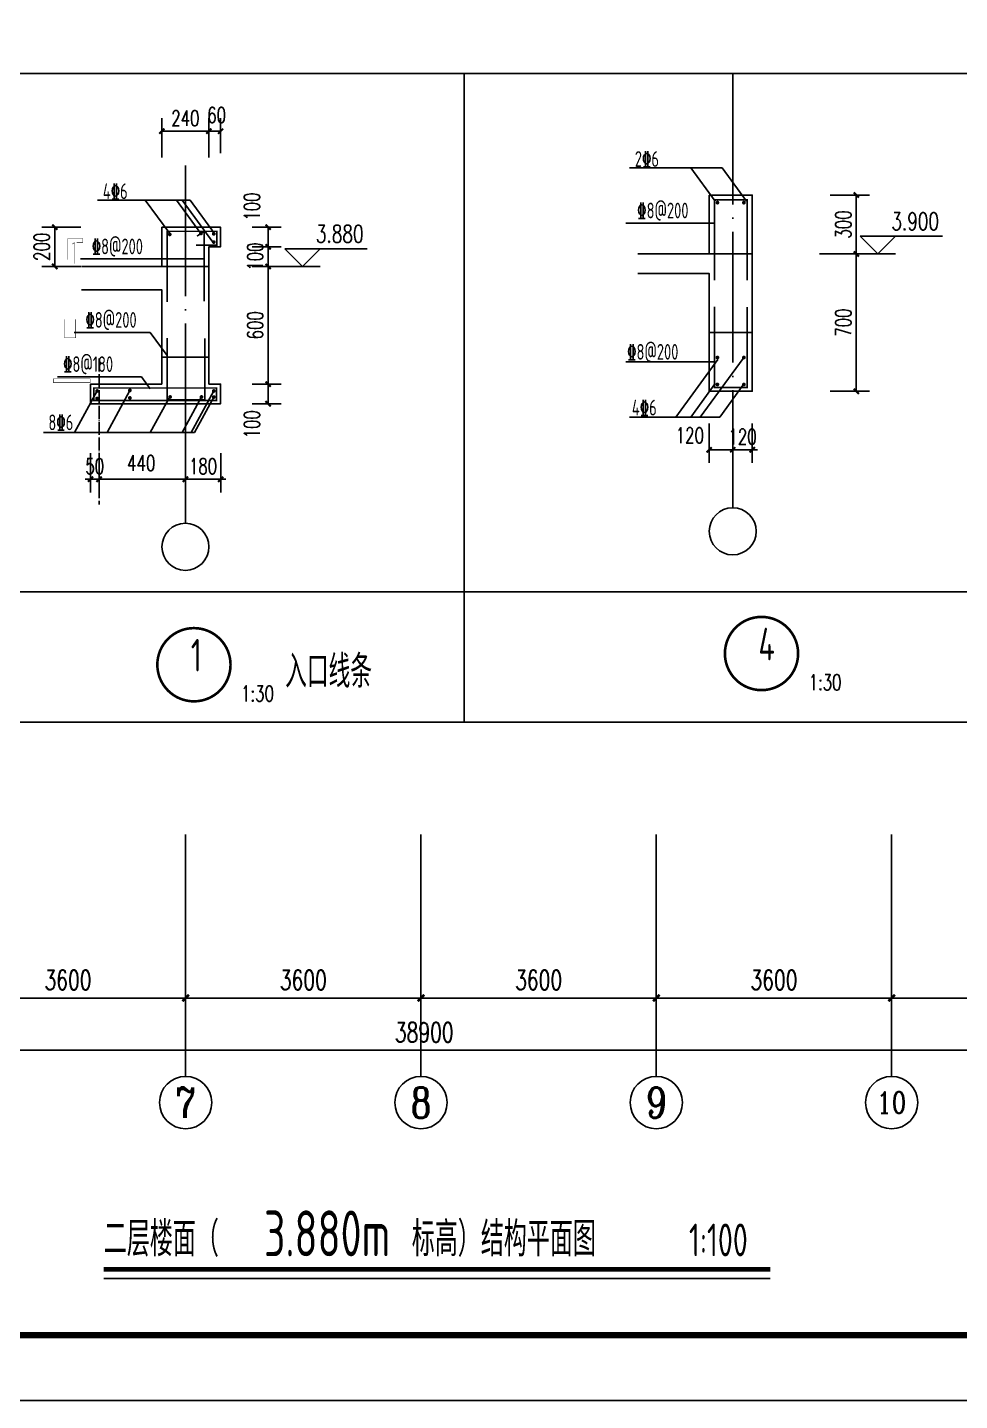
# Model space of a CAD drawing. Extents: x 1051052 to 1482120, y -981644 to -673261.
# Drawn here: x 1117104 to 1131363, y -924648 to -903648 of the extents above; entities that cross this region are included whole.
import ezdxf
from ezdxf.enums import TextEntityAlignment as Align

# ---------------------------------------------------------------- set-up
doc = ezdxf.new("R2010")
doc.units = 0
doc.header["$LTSCALE"] = 1000
doc.header["$MEASUREMENT"] = 0
doc.linetypes.add('DOTE', pattern=[2.42, 2, -0.2, 0.02, -0.2])
for name, color, linetype in [('A-Fixt', 81, 'Continuous'), ('AXIS', 3, 'Continuous'), ('AXIS_TEXT', 7, 'Continuous'), ('DIM_ELEV', 3, 'Continuous'), ('DIM_IDEN', 3, 'Continuous'), ('DIM_LEAD', 3, 'Continuous'), ('DIM_SYMB', 3, 'Continuous'), ('DOTE', 1, 'DOTE'), ('PUB_DIM', 3, 'Continuous'), ('PUB_TEXT', 7, 'Continuous'), ('TK', 142, 'Continuous'), ('剖面钢筋', 1, 'Continuous'), ('填充', 8, 'Continuous')]:
    doc.layers.add(name, color=color, linetype=linetype)
doc.layers.add('TAB', color=7, linetype='Continuous', lineweight=25)
doc.styles.add('_TCH_AXIS', font='COMPLEX', dxfattribs={"bigfont": 'GBCBIG'})
doc.styles.add('_TCH_DIM', font='SIMPLEX', dxfattribs={"bigfont": 'GBCBIG'})
doc.styles.add('_TCH_DIM_T3', font='SIMPLEX', dxfattribs={"width": 0.705882, "bigfont": 'GBCBIG'})
doc.styles.add('COMPLEX', font='COMPLEX')
doc.styles.get("Standard").update_dxf_attribs({"font": 'tssdeng.shx', "width": 0.7, "bigfont": '0hztxt.shx'})
doc.styles.add('TSSD_Norm', font='Tssdeng.shx', dxfattribs={"width": 0.7, "bigfont": 'hztxt.shx'})
doc.dimstyles.new('_TCH_ARCH&&100', dxfattribs={"dimtxt": 297.5, "dimasz": 100, "dimexe": 250, "dimexo": 300, "dimgap": 126.25, "dimtad": 1, "dimdec": 0, "dimzin": 0, "dimdsep": 46, "dimtxsty": '_TCH_DIM_T3', "dimblk": 'ARCHTICK', "dimcen": 0.09, "dimclrt": 7, "dimazin": 2, "dimtfac": 1, "dimtdec": 0, "dimtix": 1, "dimtmove": 2, "dimatfit": 3, "dimfxl": 0, "dimtolj": 1, "dimtzin": 0, "dimarcsym": 0})
doc.dimstyles.new('TCH-30--80', dxfattribs={"dimtxt": 238, "dimasz": 80, "dimexe": 200, "dimexo": 240, "dimgap": 80, "dimtad": 1, "dimdec": 0, "dimlfac": 0.333333, "dimzin": 0, "dimdsep": 46, "dimtxsty": '_TCH_DIM_T3', "dimblk": 'ARCHTICK', "dimcen": 0.09, "dimclrt": 7, "dimazin": 2, "dimtfac": 1, "dimtdec": 0, "dimtix": 1, "dimtmove": 2, "dimatfit": 3, "dimfxl": 0, "dimtolj": 1, "dimtzin": 0, "dimarcsym": 0})

# ---------------------------------------------------------------- blocks, each defined once
blk = doc.blocks.new('_ArchTick')
at = {"color": 0, "linetype": 'ByBlock', "const_width": 0.4}
blk.add_lwpolyline([(-0.5, -0.5), (0.5, 0.5)], dxfattribs=at)
blk = doc.blocks.new('*D396')
at = {"layer": 'AXIS', "color": 0, "lineweight": -2, "transparency": 16777216}
for p, q in [((1115924, -916992), (1115924, -918742)), ((1119524, -916992), (1119524, -918742)), ((1115924, -918492), (1119524, -918492))]:
    blk.add_line(p, q, dxfattribs=at)
at = {"layer": 'Defpoints', "color": 0, "transparency": 16777216}
for p in [(1115924, -915992), (1119524, -915992), (1119524, -918492)]:
    blk.add_point(p, dxfattribs=at)
at = {"layer": 'AXIS', "color": 0, "lineweight": -2, "transparency": 16777216, "xscale": 100, "yscale": 100, "zscale": 100, "rotation": 180}
blk.add_blockref('_ArchTick', (1115924, -918492), dxfattribs=at)
at = {"layer": 'AXIS', "color": 0, "lineweight": -2, "transparency": 16777216, "xscale": 100, "yscale": 100, "zscale": 100}
blk.add_blockref('_ArchTick', (1119524, -918492), dxfattribs=at)
at = {"layer": 'AXIS', "color": 7, "transparency": 16777216, "insert": (1117724, -918217), "char_height": 297.5, "attachment_point": 5, "style": '_TCH_DIM_T3'}
blk.add_mtext('\\A1;3600', dxfattribs=at)
blk = doc.blocks.new('*D397')
at = {"layer": 'AXIS', "color": 0, "lineweight": -2, "transparency": 16777216}
for p, q in [((1119524, -916992), (1119524, -918742)), ((1123124, -916992), (1123124, -918742)), ((1119524, -918492), (1123124, -918492))]:
    blk.add_line(p, q, dxfattribs=at)
at = {"layer": 'Defpoints', "color": 0, "transparency": 16777216}
for p in [(1119524, -915992), (1123124, -915992), (1123124, -918492)]:
    blk.add_point(p, dxfattribs=at)
at = {"layer": 'AXIS', "color": 0, "lineweight": -2, "transparency": 16777216, "xscale": 100, "yscale": 100, "zscale": 100, "rotation": 180}
blk.add_blockref('_ArchTick', (1119524, -918492), dxfattribs=at)
at = {"layer": 'AXIS', "color": 0, "lineweight": -2, "transparency": 16777216, "xscale": 100, "yscale": 100, "zscale": 100}
blk.add_blockref('_ArchTick', (1123124, -918492), dxfattribs=at)
at = {"layer": 'AXIS', "color": 7, "transparency": 16777216, "insert": (1121324, -918217), "char_height": 297.5, "attachment_point": 5, "style": '_TCH_DIM_T3'}
blk.add_mtext('\\A1;3600', dxfattribs=at)
blk = doc.blocks.new('*D398')
at = {"layer": 'AXIS', "color": 0, "lineweight": -2, "transparency": 16777216}
for p, q in [((1123124, -916992), (1123124, -918742)), ((1126724, -916992), (1126724, -918742)), ((1123124, -918492), (1126724, -918492))]:
    blk.add_line(p, q, dxfattribs=at)
at = {"layer": 'Defpoints', "color": 0, "transparency": 16777216}
for p in [(1123124, -915992), (1126724, -915992), (1126724, -918492)]:
    blk.add_point(p, dxfattribs=at)
at = {"layer": 'AXIS', "color": 0, "lineweight": -2, "transparency": 16777216, "xscale": 100, "yscale": 100, "zscale": 100, "rotation": 180}
blk.add_blockref('_ArchTick', (1123124, -918492), dxfattribs=at)
at = {"layer": 'AXIS', "color": 0, "lineweight": -2, "transparency": 16777216, "xscale": 100, "yscale": 100, "zscale": 100}
blk.add_blockref('_ArchTick', (1126724, -918492), dxfattribs=at)
at = {"layer": 'AXIS', "color": 7, "transparency": 16777216, "insert": (1124924, -918217), "char_height": 297.5, "attachment_point": 5, "style": '_TCH_DIM_T3'}
blk.add_mtext('\\A1;3600', dxfattribs=at)
blk = doc.blocks.new('*D399')
at = {"layer": 'AXIS', "color": 0, "lineweight": -2, "transparency": 16777216}
for p, q in [((1126724, -916992), (1126724, -918742)), ((1130324, -916992), (1130324, -918742)), ((1126724, -918492), (1130324, -918492))]:
    blk.add_line(p, q, dxfattribs=at)
at = {"layer": 'Defpoints', "color": 0, "transparency": 16777216}
for p in [(1126724, -915992), (1130324, -915992), (1130324, -918492)]:
    blk.add_point(p, dxfattribs=at)
at = {"layer": 'AXIS', "color": 0, "lineweight": -2, "transparency": 16777216, "xscale": 100, "yscale": 100, "zscale": 100, "rotation": 180}
blk.add_blockref('_ArchTick', (1126724, -918492), dxfattribs=at)
at = {"layer": 'AXIS', "color": 0, "lineweight": -2, "transparency": 16777216, "xscale": 100, "yscale": 100, "zscale": 100}
blk.add_blockref('_ArchTick', (1130324, -918492), dxfattribs=at)
at = {"layer": 'AXIS', "color": 7, "transparency": 16777216, "insert": (1128524, -918217), "char_height": 297.5, "attachment_point": 5, "style": '_TCH_DIM_T3'}
blk.add_mtext('\\A1;3600', dxfattribs=at)
blk = doc.blocks.new('*D400')
at = {"layer": 'AXIS', "color": 0, "lineweight": -2, "transparency": 16777216}
for p, q in [((1130324, -916992), (1130324, -918742)), ((1133924, -916992), (1133924, -918742)), ((1130324, -918492), (1133924, -918492))]:
    blk.add_line(p, q, dxfattribs=at)
at = {"layer": 'Defpoints', "color": 0, "transparency": 16777216}
for p in [(1130324, -915992), (1133924, -915992), (1133924, -918492)]:
    blk.add_point(p, dxfattribs=at)
at = {"layer": 'AXIS', "color": 0, "lineweight": -2, "transparency": 16777216, "xscale": 100, "yscale": 100, "zscale": 100, "rotation": 180}
blk.add_blockref('_ArchTick', (1130324, -918492), dxfattribs=at)
at = {"layer": 'AXIS', "color": 0, "lineweight": -2, "transparency": 16777216, "xscale": 100, "yscale": 100, "zscale": 100}
blk.add_blockref('_ArchTick', (1133924, -918492), dxfattribs=at)
at = {"layer": 'AXIS', "color": 7, "transparency": 16777216, "insert": (1132124, -918217), "char_height": 297.5, "attachment_point": 5, "style": '_TCH_DIM_T3'}
blk.add_mtext('\\A1;3600', dxfattribs=at)
blk = doc.blocks.new('*D402')
at = {"layer": 'AXIS', "color": 0, "lineweight": -2, "transparency": 16777216}
for p, q in [((1103724, -917792), (1103724, -919542)), ((1142624, -917792), (1142624, -919542)), ((1103724, -919292), (1142624, -919292))]:
    blk.add_line(p, q, dxfattribs=at)
at = {"layer": 'Defpoints', "color": 0, "transparency": 16777216}
for p in [(1103724, -915992), (1142624, -915992), (1142624, -919292)]:
    blk.add_point(p, dxfattribs=at)
at = {"layer": 'AXIS', "color": 0, "lineweight": -2, "transparency": 16777216, "xscale": 100, "yscale": 100, "zscale": 100, "rotation": 180}
blk.add_blockref('_ArchTick', (1103724, -919292), dxfattribs=at)
at = {"layer": 'AXIS', "color": 0, "lineweight": -2, "transparency": 16777216, "xscale": 100, "yscale": 100, "zscale": 100}
blk.add_blockref('_ArchTick', (1142624, -919292), dxfattribs=at)
at = {"layer": 'AXIS', "color": 7, "transparency": 16777216, "insert": (1123174, -919017), "char_height": 297.5, "attachment_point": 5, "style": '_TCH_DIM_T3'}
blk.add_mtext('\\A1;38900', dxfattribs=at)
blk = doc.blocks.new('_AXISO')
blk.add_circle((0, 0), 0.5)
at = {"layer": 'AXIS_TEXT', "style": 'COMPLEX', "width": 1.041667}
blk.add_attdef('A', text='', height=0.56, dxfattribs=at).set_placement((-0.25, -0.28), (0.25, -0.28), align=Align.FIT)
blk = doc.blocks.new('*D747')
at = {"layer": 'Defpoints', "color": 0, "transparency": 16777216}
for p in [(1118200, -909493), (1119520, -909493), (1119520, -910558)]:
    blk.add_point(p, dxfattribs=at)
at = {"layer": 'PUB_DIM', "color": 0, "lineweight": -2, "transparency": 16777216}
for p, q in [((1118200, -910158), (1118200, -910758)), ((1119520, -910158), (1119520, -910758)), ((1118200, -910558), (1119520, -910558))]:
    blk.add_line(p, q, dxfattribs=at)
at = {"layer": 'PUB_DIM', "color": 0, "lineweight": -2, "transparency": 16777216, "xscale": 80, "yscale": 80, "zscale": 80, "rotation": 180}
blk.add_blockref('_ArchTick', (1118200, -910558), dxfattribs=at)
at = {"layer": 'PUB_DIM', "color": 0, "lineweight": -2, "transparency": 16777216, "xscale": 80, "yscale": 80, "zscale": 80}
blk.add_blockref('_ArchTick', (1119520, -910558), dxfattribs=at)
at = {"layer": 'PUB_DIM', "color": 7, "transparency": 16777216, "insert": (1118845, -910311), "char_height": 238, "attachment_point": 5, "style": '_TCH_DIM_T3'}
blk.add_mtext('\\A1;440', dxfattribs=at)
blk = doc.blocks.new('*D748')
at = {"layer": 'Defpoints', "color": 0, "transparency": 16777216}
for p in [(1119520, -909493), (1120060, -909493), (1120060, -910558)]:
    blk.add_point(p, dxfattribs=at)
at = {"layer": 'PUB_DIM', "color": 0, "lineweight": -2, "transparency": 16777216}
for p, q in [((1119520, -910158), (1119520, -910758)), ((1120060, -910158), (1120060, -910758)), ((1119520, -910558), (1119440, -910558)), ((1119520, -910558), (1120060, -910558)), ((1120060, -910558), (1120140, -910558))]:
    blk.add_line(p, q, dxfattribs=at)
at = {"layer": 'PUB_DIM', "color": 0, "lineweight": -2, "transparency": 16777216, "xscale": 80, "yscale": 80, "zscale": 80}
blk.add_blockref('_ArchTick', (1119520, -910558), dxfattribs=at)
at = {"layer": 'PUB_DIM', "color": 0, "lineweight": -2, "transparency": 16777216, "xscale": 80, "yscale": 80, "zscale": 80, "rotation": 180}
blk.add_blockref('_ArchTick', (1120060, -910558), dxfattribs=at)
at = {"layer": 'PUB_DIM', "color": 7, "transparency": 16777216, "insert": (1119790, -910359), "char_height": 238, "attachment_point": 5, "style": '_TCH_DIM_T3'}
blk.add_mtext('\\A1;180', dxfattribs=at)
blk = doc.blocks.new('*D749')
at = {"layer": 'Defpoints', "color": 0, "transparency": 16777216}
for p in [(1120302, -906703), (1120786, -906703), (1120302, -907003)]:
    blk.add_point(p, dxfattribs=at)
at = {"layer": 'PUB_DIM', "color": 0, "lineweight": -2, "transparency": 16777216}
for p, q in [((1120542, -906703), (1120986, -906703)), ((1120786, -907003), (1120786, -906703)), ((1120542, -907003), (1120986, -907003))]:
    blk.add_line(p, q, dxfattribs=at)
at = {"layer": 'PUB_DIM', "color": 0, "lineweight": -2, "transparency": 16777216, "xscale": 80, "yscale": 80, "zscale": 80}
for p, rotation in [((1120786, -906703), 90), ((1120786, -907003), 270)]:
    blk.add_blockref('_ArchTick', p, dxfattribs=dict(at, rotation=rotation))
at = {"layer": 'PUB_DIM', "color": 7, "transparency": 16777216, "insert": (1120538, -906388), "char_height": 238, "attachment_point": 5, "rotation": 90, "style": '_TCH_DIM_T3'}
blk.add_mtext('\\A1;100', dxfattribs=at)
blk = doc.blocks.new('*D750')
at = {"layer": 'Defpoints', "color": 0, "transparency": 16777216}
for p in [(1120302, -907003), (1120786, -907003), (1120302, -907303)]:
    blk.add_point(p, dxfattribs=at)
at = {"layer": 'PUB_DIM', "color": 0, "lineweight": -2, "transparency": 16777216}
for p, q in [((1120786, -907003), (1120786, -906923)), ((1120542, -907003), (1120986, -907003)), ((1120786, -907303), (1120786, -907003)), ((1120542, -907303), (1120986, -907303)), ((1120786, -907303), (1120786, -907383))]:
    blk.add_line(p, q, dxfattribs=at)
at = {"layer": 'PUB_DIM', "color": 0, "lineweight": -2, "transparency": 16777216, "xscale": 80, "yscale": 80, "zscale": 80}
for p, rotation in [((1120786, -907003), 270), ((1120786, -907303), 90)]:
    blk.add_blockref('_ArchTick', p, dxfattribs=dict(at, rotation=rotation))
at = {"layer": 'PUB_DIM', "color": 7, "transparency": 16777216, "insert": (1120587, -907153), "char_height": 238, "attachment_point": 5, "rotation": 90, "style": '_TCH_DIM_T3'}
blk.add_mtext('\\A1;100', dxfattribs=at)
blk = doc.blocks.new('*D751')
at = {"layer": 'Defpoints', "color": 0, "transparency": 16777216}
for p in [(1120302, -907303), (1120786, -907303), (1120302, -909103)]:
    blk.add_point(p, dxfattribs=at)
at = {"layer": 'PUB_DIM', "color": 0, "lineweight": -2, "transparency": 16777216}
for p, q in [((1120542, -907303), (1120986, -907303)), ((1120786, -909103), (1120786, -907303)), ((1120542, -909103), (1120986, -909103))]:
    blk.add_line(p, q, dxfattribs=at)
at = {"layer": 'PUB_DIM', "color": 0, "lineweight": -2, "transparency": 16777216, "xscale": 80, "yscale": 80, "zscale": 80}
for p, rotation in [((1120786, -907303), 90), ((1120786, -909103), 270)]:
    blk.add_blockref('_ArchTick', p, dxfattribs=dict(at, rotation=rotation))
at = {"layer": 'PUB_DIM', "color": 7, "transparency": 16777216, "insert": (1120587, -908203), "char_height": 238, "attachment_point": 5, "rotation": 90, "style": '_TCH_DIM_T3'}
blk.add_mtext('\\A1;600', dxfattribs=at)
blk = doc.blocks.new('*D752')
at = {"layer": 'Defpoints', "color": 0, "transparency": 16777216}
for p in [(1120302, -909103), (1120786, -909103), (1120302, -909403)]:
    blk.add_point(p, dxfattribs=at)
at = {"layer": 'PUB_DIM', "color": 0, "lineweight": -2, "transparency": 16777216}
for p, q in [((1120542, -909103), (1120986, -909103)), ((1120786, -909403), (1120786, -909103)), ((1120542, -909403), (1120986, -909403))]:
    blk.add_line(p, q, dxfattribs=at)
at = {"layer": 'PUB_DIM', "color": 0, "lineweight": -2, "transparency": 16777216, "xscale": 80, "yscale": 80, "zscale": 80}
for p, rotation in [((1120786, -909103), 90), ((1120786, -909403), 270)]:
    blk.add_blockref('_ArchTick', p, dxfattribs=dict(at, rotation=rotation))
at = {"layer": 'PUB_DIM', "color": 7, "transparency": 16777216, "insert": (1120538, -909718), "char_height": 238, "attachment_point": 5, "rotation": 90, "style": '_TCH_DIM_T3'}
blk.add_mtext('\\A1;100', dxfattribs=at)
blk = doc.blocks.new('*D753')
at = {"layer": 'Defpoints', "color": 0, "transparency": 16777216}
for p in [(1117522, -906703), (1118727, -906703), (1118727, -907302)]:
    blk.add_point(p, dxfattribs=at)
at = {"layer": 'PUB_DIM', "color": 0, "lineweight": -2, "transparency": 16777216}
for p, q in [((1117922, -906703), (1117322, -906703)), ((1117522, -907302), (1117522, -906703)), ((1117922, -907302), (1117322, -907302))]:
    blk.add_line(p, q, dxfattribs=at)
at = {"layer": 'PUB_DIM', "color": 0, "lineweight": -2, "transparency": 16777216, "xscale": 80, "yscale": 80, "zscale": 80}
for p, rotation in [((1117522, -906703), 90), ((1117522, -907302), 270)]:
    blk.add_blockref('_ArchTick', p, dxfattribs=dict(at, rotation=rotation))
at = {"layer": 'PUB_DIM', "color": 7, "transparency": 16777216, "insert": (1117323, -907003), "char_height": 238, "attachment_point": 5, "rotation": 90, "style": '_TCH_DIM_T3'}
blk.add_mtext('\\A1;200', dxfattribs=at)
blk = doc.blocks.new('*D754')
at = {"layer": 'Defpoints', "color": 0, "transparency": 16777216}
for p in [(1120059, -905235), (1119879, -905811), (1120059, -905811)]:
    blk.add_point(p, dxfattribs=at)
at = {"layer": 'PUB_DIM', "color": 0, "lineweight": -2, "transparency": 16777216}
for p, q in [((1119879, -905571), (1119879, -905035)), ((1120059, -905571), (1120059, -905035)), ((1119879, -905235), (1120059, -905235))]:
    blk.add_line(p, q, dxfattribs=at)
at = {"layer": 'PUB_DIM', "color": 0, "lineweight": -2, "transparency": 16777216, "xscale": 80, "yscale": 80, "zscale": 80, "rotation": 180}
blk.add_blockref('_ArchTick', (1119879, -905235), dxfattribs=at)
at = {"layer": 'PUB_DIM', "color": 0, "lineweight": -2, "transparency": 16777216, "xscale": 80, "yscale": 80, "zscale": 80}
blk.add_blockref('_ArchTick', (1120059, -905235), dxfattribs=at)
at = {"layer": 'PUB_DIM', "color": 7, "transparency": 16777216, "insert": (1119998, -904988), "char_height": 238, "attachment_point": 5, "style": '_TCH_DIM_T3'}
blk.add_mtext('\\A1;60', dxfattribs=at)
blk = doc.blocks.new('*D779')
at = {"layer": 'Defpoints', "color": 0, "transparency": 16777216}
for p in [(1118200, -909493), (1118069, -909698), (1118069, -910558)]:
    blk.add_point(p, dxfattribs=at)
at = {"layer": 'PUB_DIM', "color": 0, "lineweight": -2, "transparency": 16777216}
for p, q in [((1118069, -910158), (1118069, -910758)), ((1118200, -910158), (1118200, -910758)), ((1118069, -910558), (1117989, -910558)), ((1118200, -910558), (1118069, -910558)), ((1118200, -910558), (1118280, -910558))]:
    blk.add_line(p, q, dxfattribs=at)
at = {"layer": 'PUB_DIM', "color": 0, "lineweight": -2, "transparency": 16777216, "xscale": 80, "yscale": 80, "zscale": 80}
blk.add_blockref('_ArchTick', (1118069, -910558), dxfattribs=at)
at = {"layer": 'PUB_DIM', "color": 0, "lineweight": -2, "transparency": 16777216, "xscale": 80, "yscale": 80, "zscale": 80, "rotation": 180}
blk.add_blockref('_ArchTick', (1118200, -910558), dxfattribs=at)
at = {"layer": 'PUB_DIM', "color": 7, "transparency": 16777216, "insert": (1118134, -910359), "char_height": 238, "attachment_point": 5, "style": '_TCH_DIM_T3'}
blk.add_mtext('\\A1;50', dxfattribs=at)
blk = doc.blocks.new('*D829')
at = {"layer": 'Defpoints', "color": 0, "transparency": 16777216}
for p in [(1119160, -905235), (1119160, -906703), (1119879, -906703)]:
    blk.add_point(p, dxfattribs=at)
at = {"layer": 'PUB_DIM', "color": 0, "lineweight": -2, "transparency": 16777216}
for p, q in [((1119160, -905635), (1119160, -905035)), ((1119879, -905635), (1119879, -905035)), ((1119879, -905235), (1119160, -905235))]:
    blk.add_line(p, q, dxfattribs=at)
at = {"layer": 'PUB_DIM', "color": 0, "lineweight": -2, "transparency": 16777216, "xscale": 80, "yscale": 80, "zscale": 80, "rotation": 180}
blk.add_blockref('_ArchTick', (1119160, -905235), dxfattribs=at)
at = {"layer": 'PUB_DIM', "color": 0, "lineweight": -2, "transparency": 16777216, "xscale": 80, "yscale": 80, "zscale": 80}
blk.add_blockref('_ArchTick', (1119879, -905235), dxfattribs=at)
at = {"layer": 'PUB_DIM', "color": 7, "transparency": 16777216, "insert": (1119520, -905036), "char_height": 238, "attachment_point": 5, "style": '_TCH_DIM_T3'}
blk.add_mtext('\\A1;240', dxfattribs=at)
blk = doc.blocks.new('*D847')
at = {"layer": 'Defpoints', "color": 0, "transparency": 16777216}
for p in [(1128622, -907112), (1129784, -907112), (1128622, -909212)]:
    blk.add_point(p, dxfattribs=at)
at = {"layer": 'PUB_DIM', "color": 0, "lineweight": -2, "transparency": 16777216}
for p, q in [((1129384, -907112), (1129984, -907112)), ((1129784, -909212), (1129784, -907112)), ((1129384, -909212), (1129984, -909212))]:
    blk.add_line(p, q, dxfattribs=at)
at = {"layer": 'PUB_DIM', "color": 0, "lineweight": -2, "transparency": 16777216, "xscale": 80, "yscale": 80, "zscale": 80}
for p, rotation in [((1129784, -907112), 90), ((1129784, -909212), 270)]:
    blk.add_blockref('_ArchTick', p, dxfattribs=dict(at, rotation=rotation))
at = {"layer": 'PUB_DIM', "color": 7, "transparency": 16777216, "insert": (1129585, -908162), "char_height": 238, "attachment_point": 5, "rotation": 90, "style": '_TCH_DIM_T3'}
blk.add_mtext('\\A1;700', dxfattribs=at)
blk = doc.blocks.new('*D848')
at = {"layer": 'Defpoints', "color": 0, "transparency": 16777216}
for p in [(1128622, -906212), (1129784, -906212), (1128622, -907112)]:
    blk.add_point(p, dxfattribs=at)
at = {"layer": 'PUB_DIM', "color": 0, "lineweight": -2, "transparency": 16777216}
for p, q in [((1129384, -906212), (1129984, -906212)), ((1129784, -907112), (1129784, -906212)), ((1129384, -907112), (1129984, -907112))]:
    blk.add_line(p, q, dxfattribs=at)
at = {"layer": 'PUB_DIM', "color": 0, "lineweight": -2, "transparency": 16777216, "xscale": 80, "yscale": 80, "zscale": 80}
for p, rotation in [((1129784, -906212), 90), ((1129784, -907112), 270)]:
    blk.add_blockref('_ArchTick', p, dxfattribs=dict(at, rotation=rotation))
at = {"layer": 'PUB_DIM', "color": 7, "transparency": 16777216, "insert": (1129585, -906662), "char_height": 238, "attachment_point": 5, "rotation": 90, "style": '_TCH_DIM_T3'}
blk.add_mtext('\\A1;300', dxfattribs=at)
blk = doc.blocks.new('*D849')
at = {"layer": 'Defpoints', "color": 0, "transparency": 16777216}
for p in [(1127533, -909212), (1127893, -909212), (1127893, -910107)]:
    blk.add_point(p, dxfattribs=at)
at = {"layer": 'PUB_DIM', "color": 0, "lineweight": -2, "transparency": 16777216}
for p, q in [((1127533, -909707), (1127533, -910307)), ((1127893, -909707), (1127893, -910307)), ((1127533, -910107), (1127893, -910107))]:
    blk.add_line(p, q, dxfattribs=at)
at = {"layer": 'PUB_DIM', "color": 0, "lineweight": -2, "transparency": 16777216, "xscale": 80, "yscale": 80, "zscale": 80, "rotation": 180}
blk.add_blockref('_ArchTick', (1127533, -910107), dxfattribs=at)
at = {"layer": 'PUB_DIM', "color": 0, "lineweight": -2, "transparency": 16777216, "xscale": 80, "yscale": 80, "zscale": 80}
blk.add_blockref('_ArchTick', (1127893, -910107), dxfattribs=at)
at = {"layer": 'PUB_DIM', "color": 7, "transparency": 16777216, "insert": (1127237, -909887), "char_height": 238, "attachment_point": 5, "style": '_TCH_DIM_T3'}
blk.add_mtext('\\A1;120', dxfattribs=at)
blk = doc.blocks.new('*D850')
at = {"layer": 'Defpoints', "color": 0, "transparency": 16777216}
for p in [(1127893, -909212), (1128193, -909212), (1128193, -910107)]:
    blk.add_point(p, dxfattribs=at)
at = {"layer": 'PUB_DIM', "color": 0, "lineweight": -2, "transparency": 16777216}
for p, q in [((1127893, -909707), (1127893, -910307)), ((1128193, -909707), (1128193, -910307)), ((1127893, -910107), (1127813, -910107)), ((1127893, -910107), (1128193, -910107)), ((1128193, -910107), (1128273, -910107))]:
    blk.add_line(p, q, dxfattribs=at)
at = {"layer": 'PUB_DIM', "color": 0, "lineweight": -2, "transparency": 16777216, "xscale": 80, "yscale": 80, "zscale": 80}
blk.add_blockref('_ArchTick', (1127893, -910107), dxfattribs=at)
at = {"layer": 'PUB_DIM', "color": 0, "lineweight": -2, "transparency": 16777216, "xscale": 80, "yscale": 80, "zscale": 80, "rotation": 180}
blk.add_blockref('_ArchTick', (1128193, -910107), dxfattribs=at)
at = {"layer": 'PUB_DIM', "color": 7, "transparency": 16777216, "insert": (1128043, -909908), "char_height": 238, "attachment_point": 5, "style": '_TCH_DIM_T3'}
blk.add_mtext('\\A1;120', dxfattribs=at)
blk = doc.blocks.new('A2K')
at = {"layer": 'TK'}
blk.add_lwpolyline([(0, 0), (59400, 0), (59400, 42000), (0, 42000)], close=True, dxfattribs=at)
at = {"layer": 'TK', "const_width": 100}
blk.add_lwpolyline([(2500, 1000), (58400, 1000), (58400, 41000), (2500, 41000)], close=True, dxfattribs=at)

msp = doc.modelspace()

# ---------------------------------------------------------------- linework, layer by layer
at = {"color": 0}
msp.add_lwpolyline([(1119160.384, -909402.924), (1118068.69, -909402.924), (1118068.69, -909102.924), (1119160.384, -909102.924)], dxfattribs=at)
at = {"layer": 'A-Fixt', "color": 0}
for p, q in [((1119879.664, -906702.924), (1120059.034, -906702.924)), ((1127533.101, -907111.915), (1126441.931, -907111.915)), ((1127533.101, -907111.915), (1128192.741, -907111.915)), ((1119160.384, -907302.324), (1119160.384, -907302.924)), ((1119160.384, -907302.324), (1119879.034, -907302.324)), ((1127533.461, -908311.765), (1128192.741, -908311.765)), ((1119160.384, -908689.016), (1119879.034, -908689.016))]:
    msp.add_line(p, q, dxfattribs=at)
for points in [[(1128192.741, -906211.855), (1127533.101, -906211.855)], [(1127533.101, -906211.855), (1127533.101, -906571.495), (1127533.101, -906571.495), (1127533.101, -907111.915)], [(1128192.741, -906211.855), (1128192.741, -906211.855), (1128192.741, -906511.855), (1128192.741, -906511.855)], [(1126441.768, -907411.615), (1127533.461, -907411.615), (1127533.461, -909211.915), (1128192.741, -909211.915), (1128192.741, -907712.365), (1128192.741, -907712.365), (1128192.741, -907712.365), (1128192.741, -907712.365), (1128192.741, -906511.855)], [(1117931.95, -907302.924), (1119160.384, -907302.924), (1119160.384, -906702.924), (1119879.664, -906702.924), (1119879.664, -906702.924), (1120059.034, -906702.924), (1120059.034, -907002.924), (1119879.034, -907002.924), (1119879.034, -909102.924), (1120059.034, -909102.924), (1120059.034, -909402.924), (1119879.664, -909402.924), (1119879.664, -909402.924), (1119160.384, -909402.924)], [(1119160.384, -909102.924), (1119160.384, -907662.564), (1117931.95, -907662.564)], [(1120059.034, -909402.924), (1120059.034, -909102.924)]]:
    msp.add_lwpolyline(points, dxfattribs=at)
at = {"layer": 'AXIS'}
for p, q in [((1119523.911, -915992.335), (1119523.911, -919690.996)), ((1123123.911, -915992.335), (1123123.911, -919690.996)), ((1126723.911, -915992.335), (1126723.911, -919690.996)), ((1130323.911, -915992.335), (1130323.911, -919690.996))]:
    msp.add_line(p, q, dxfattribs=at)
for centre in [(1127893.101, -911354.242), (1119520.024, -911591.31)]:
    msp.add_circle(centre, 359.64, dxfattribs=at)
at = {"layer": 'DIM_ELEV', "color": 0}
for p, q in [((1130113.834, -907111.915), (1129843.834, -906841.915)), ((1129843.834, -906841.915), (1131103.068, -906841.915)), ((1130113.834, -907111.915), (1130383.834, -906841.915)), ((1121310.069, -907302.924), (1121040.069, -907032.924)), ((1121040.069, -907032.924), (1122299.303, -907032.924)), ((1121310.069, -907302.924), (1121580.069, -907032.924)), ((1129218.765, -907111.915), (1130383.834, -907111.915)), ((1120781.404, -907302.924), (1121580.069, -907302.924))]:
    msp.add_line(p, q, dxfattribs=at)
at = {"layer": 'DIM_IDEN', "const_width": 40}
for points in [[(1128893.474, -913223.183, 1), (1127773.474, -913223.183, 1)], [(1120210.744, -913394.399, 1), (1119090.744, -913394.399, 1)]]:
    msp.add_lwpolyline(points, format="xyb", close=True, dxfattribs=at)
at = {"layer": 'DIM_LEAD'}
for p, q in [((1126313.984, -905795.436), (1127730.521, -905795.436)), ((1127625.913, -906305.759), (1127252.636, -905795.436)), ((1128103.798, -906305.759), (1127730.521, -905795.436)), ((1118174.824, -906288.206), (1119593.874, -906288.206)), ((1119280.357, -906798.529), (1118907.081, -906288.206)), ((1119758.242, -906798.529), (1119384.965, -906288.206)), ((1119939.581, -906930.249), (1119469.957, -906288.206)), ((1119967.151, -906798.529), (1119593.874, -906288.206)), ((1126260.095, -906639.642), (1127612.675, -906639.642)), ((1117914.539, -907189.213), (1119807.599, -907189.213)), ((1117818.202, -908312.683), (1118982.815, -908312.683)), ((1119239.597, -908663.741), (1118982.815, -908312.683)), ((1126260.095, -908761.938), (1127612.675, -908761.938)), ((1127664.812, -908727.608), (1127022.205, -909606.144)), ((1128050.446, -908711.142), (1127395.795, -909606.144)), ((1117563.894, -908989.397), (1118846.32, -908989.397)), ((1118981.204, -909173.802), (1118846.32, -908989.397)), ((1118169.279, -909207.68), (1117824.558, -909844.004)), ((1118670.983, -909199.203), (1118321.67, -909844.004)), ((1119285.865, -909284.943), (1118983, -909844.004)), ((1119766.361, -909299.343), (1119471.297, -909844.004)), ((1119954.45, -909207.68), (1119609.728, -909844.004)), ((1127625.913, -909095.82), (1127252.636, -909606.144)), ((1128069.326, -909095.82), (1127696.049, -909606.144)), ((1119954.45, -909300.757), (1119660.152, -909844.004)), ((1126313.984, -909606.144), (1127696.049, -909606.144)), ((1117351.003, -909844.004), (1119660.152, -909844.004))]:
    msp.add_line(p, q, dxfattribs=at)
at = {"layer": 'DIM_SYMB', "const_width": 70}
msp.add_lwpolyline([(1118272.326, -922642.822), (1128467.78, -922642.822)], dxfattribs=at)
at = {"layer": 'DIM_SYMB'}
msp.add_lwpolyline([(1118272.326, -922782.822), (1128467.78, -922782.822)], dxfattribs=at)
at = {"layer": 'DOTE'}
msp.add_line((1127893.101, -904354.761), (1127893.101, -910994.602), dxfattribs=at)
msp.add_lwpolyline([(1119520.024, -905757.29), (1119520.024, -911231.67)], dxfattribs=at)
at = {"layer": 'DOTE', "linetype": 'DOTE', "ltscale": 0.1}
msp.add_lwpolyline([(1118200.024, -908710.627), (1118200.024, -910946.142)], dxfattribs=at)
at = {"layer": 'TAB'}
for p, q in [((1115431.847, -904354.761), (1140488.122, -904354.761)), ((1123783.938, -914273.555), (1123783.938, -904368.991)), ((1115431.847, -912279.595), (1140488.122, -912279.595)), ((1115431.847, -914273.555), (1140488.122, -914273.555))]:
    msp.add_line(p, q, dxfattribs=at)
at = {"layer": '剖面钢筋'}
for points, const_width in [([(1127612.675, -907517.316), (1127612.675, -906283.436), (1128114.501, -906283.436), (1128114.501, -907513.569)], 25), ([(1119681.604, -906976.374), (1120002.971, -906976.374), (1120002.971, -906766.092), (1119239.723, -906766.092), (1119239.723, -907848.782)], 25), ([(1119807.599, -907834.808), (1119807.599, -906764.546), (1119697.161, -906840.584)], 25), ([(1117854.428, -906935.24), (1117950.838, -906935.24), (1117950.838, -906875.204), (1117721.864, -906875.204), (1117721.864, -907200.011)], 7.5), ([(1117822.52, -907261.111), (1117822.52, -906940.032), (1117789.389, -906962.844)], 7.5), ([(1127612.675, -907918.648), (1127612.675, -909152.528), (1128114.501, -909152.528), (1128114.501, -907922.395)], 25), ([(1117669.407, -908112.069), (1117669.407, -908395.937), (1117842.603, -908395.937), (1117842.603, -908113.194)], 7.5), ([(1119239.597, -908397.311), (1119239.597, -909343.538), (1119816.919, -909343.538), (1119816.919, -908401.058)], 25)]:
    msp.add_lwpolyline(points, dxfattribs=dict(at, const_width=const_width))
at = {"layer": '剖面钢筋', "const_width": 28.8}
for points in [[(1127644.543, -906327.631, -1), (1127673.343, -906327.631, -1)], [(1128049.544, -906327.631, -1), (1128078.344, -906327.631, -1)], [(1119743.842, -906798.529, 1), (1119772.642, -906798.529, 1)], [(1119939.581, -906804.352, 1), (1119968.381, -906804.352, 1)], [(1119265.957, -906812.929, 1), (1119294.757, -906812.929, 1)], [(1119939.581, -906930.249, 1), (1119968.381, -906930.249, 1)], [(1127644.543, -908695.555, 1), (1127673.343, -908695.555, 1)], [(1128049.544, -908695.555, 1), (1128078.344, -908695.555, 1)], [(1127644.543, -909108.333, 1), (1127673.343, -909108.333, 1)], [(1128049.544, -909108.333, 1), (1128078.344, -909108.333, 1)], [(1118154.879, -909207.68, 1), (1118183.679, -909207.68, 1)], [(1118154.879, -909322.462, 1), (1118183.679, -909322.462, 1)], [(1118656.583, -909199.203, 1), (1118685.383, -909199.203, 1)], [(1118656.583, -909313.985, 1), (1118685.383, -909313.985, 1)], [(1119271.465, -909299.343, 1), (1119300.265, -909299.343, 1)], [(1119751.961, -909299.343, 1), (1119780.761, -909299.343, 1)], [(1119940.05, -909207.68, 1), (1119968.85, -909207.68, 1)], [(1119940.05, -909300.757, 1), (1119968.85, -909300.757, 1)]]:
    msp.add_lwpolyline(points, format="xyb", close=True, dxfattribs=at)
at = {"layer": '剖面钢筋'}
for points in [[(1117499.315, -909072.851, 7.5, 7.5, 0), (1117499.315, -909021.838, 7.5, 7.5, 0), (1118062.067, -909021.838, 7.5, 7.5, 0), (1118062.067, -909079.745, 7.5, 7.5, 0), (1117498.122, -909079.745, 7.5, 7.5, 0), (1117498.122, -909047.345, 0, 0, 0)], [(1118121.665, -909332.322, 25, 25, 0), (1118121.665, -909162.277, 25, 25, 0), (1119997.505, -909162.277, 25, 25, 0), (1119997.505, -909355.301, 25, 25, 0), (1118117.686, -909355.301, 25, 25, 0), (1118117.686, -909247.299, 0, 0, 0)]]:
    msp.add_lwpolyline(points, format="xyseb", dxfattribs=at)

# ---------------------------------------------------------------- block references
at = {"layer": 'AXIS'}
ref = msp.add_blockref('_AXISO', (1119523.911, -920090.996), dxfattribs=dict(at, xscale=800, yscale=800, zscale=800))
ref.add_attrib('A', '7', dxfattribs={"layer": 'AXIS_TEXT', "height": 465.948, "style": '_TCH_AXIS'}).set_placement((1119368.595, -920323.97), (1119679.227, -920323.97), align=Align.FIT)
ref = msp.add_blockref('_AXISO', (1123123.911, -920090.996), dxfattribs=dict(at, xscale=800, yscale=800, zscale=800))
ref.add_attrib('A', '8', dxfattribs={"layer": 'AXIS_TEXT', "height": 465.948, "style": '_TCH_AXIS'}).set_placement((1122968.595, -920323.97), (1123279.227, -920323.97), align=Align.FIT)
ref = msp.add_blockref('_AXISO', (1126723.911, -920090.996), dxfattribs=dict(at, xscale=800, yscale=800, zscale=800))
ref.add_attrib('A', '9', dxfattribs={"layer": 'AXIS_TEXT', "height": 465.948, "style": '_TCH_AXIS'}).set_placement((1126568.595, -920323.97), (1126879.227, -920323.97), align=Align.FIT)
ref = msp.add_blockref('_AXISO', (1130323.911, -920090.996), dxfattribs=dict(at, xscale=800, yscale=800, zscale=800))
ref.add_attrib('A', '10', dxfattribs={"layer": 'AXIS_TEXT', "height": 328.4455, "style": '_TCH_AXIS'}).set_placement((1130097.127, -920255.218), (1130550.695, -920255.218), align=Align.FIT)
at = {"layer": '填充'}
msp.add_blockref('A2K', (1096816.779, -924648.121), dxfattribs=at)

# ---------------------------------------------------------------- texts
at = {"layer": 'PUB_TEXT'}
for s, height, style, width, p in [('2%%1326', 240, 'TSSD_Norm', 0.7, (1126395.831, -905779.957)), ('4%%1326', 240, 'TSSD_Norm', 0.7, (1118256.672, -906272.727)), ('%%1328@200', 240, 'TSSD_Norm', 0.7, (1126432.08, -906567.642)), ('%%1328@200', 240, 'TSSD_Norm', 0.7, (1118086.524, -907117.213)), ('%%1328@200', 240, 'TSSD_Norm', 0.7, (1117990.187, -908240.683)), ('%%1328@200', 240, 'TSSD_Norm', 0.7, (1126277.611, -908729.5)), ('%%1328@180', 240, 'TSSD_Norm', 0.7, (1117648.068, -908917.397)), ('4%%1326', 240, 'TSSD_Norm', 0.7, (1126350.101, -909581.975)), ('8%%1326', 240, 'TSSD_Norm', 0.7, (1117424.427, -909807.979)), ('1:30', 238, '_TCH_DIM', 0.705882, (1129053.474, -913783.183)), ('1:30', 238, '_TCH_DIM', 0.705882, (1120370.744, -913954.399))]:
    msp.add_text(s, height=height, dxfattribs=dict(at, style=style, width=width)).set_placement(p)
at = {"layer": 'PUB_TEXT', "color": 0, "style": '_TCH_DIM', "width": 0.705882}
for s, p in [('3.900', (1130320.068, -906747.415)), ('3.880', (1121516.303, -906938.424))]:
    msp.add_text(s, height=267.75, dxfattribs=at).set_placement(p)
at = {"layer": 'PUB_TEXT', "width": 0.7}
for s, p in [('4', (1128286.495, -913478.052)), ('1', (1119603.765, -913649.269))]:
    msp.add_text(s, height=500, dxfattribs=at).set_placement(p, align=Align.BOTTOM_LEFT)
msp.add_text('入口线条', height=500, dxfattribs=at).set_placement((1121044.982, -913748.013))
at = {"layer": 'PUB_TEXT', "color": 7, "width": 0.7}
for s, height, p in [('二层楼面（', 529.1339, (1118272.326, -922442.192)), ('3.880m', 700, (1120722.326, -922442.192)), ('标高）结构平面图', 529.1339, (1122983.864, -922442.192)), ('1:100', 500, (1127223.549, -922442.192))]:
    msp.add_text(s, height=height, dxfattribs=at).set_placement(p)

# ---------------------------------------------------------------- dimensions: what is measured, and where the dimension line sits
at = {"layer": 'AXIS'}
for p1, p2, distance, picture, middle in [((1103723.911, -915992.335), (1142623.911, -915992.335), -3300, '*D402', (1123173.911, -919017.335)), ((1115923.911, -915992.335), (1119523.911, -915992.335), -2500, '*D396', (1117723.911, -918217.335)), ((1119523.911, -915992.335), (1123123.911, -915992.335), -2500, '*D397', (1121323.911, -918217.335)), ((1123123.911, -915992.335), (1126723.911, -915992.335), -2500, '*D398', (1124923.911, -918217.335)), ((1126723.911, -915992.335), (1130323.911, -915992.335), -2500, '*D399', (1128523.911, -918217.335)), ((1130323.911, -915992.335), (1133923.911, -915992.335), -2500, '*D400', (1132123.911, -918217.335))]:
    dim = msp.add_aligned_dim(p1=p1, p2=p2, distance=distance, dimstyle='_TCH_ARCH&&100', dxfattribs=at)
    dim.commit()
    dim.dimension.update_dxf_attribs({"geometry": picture, "text_midpoint": middle})
at = {"layer": 'PUB_DIM'}
dim = msp.add_linear_dim(base=(1119160.384, -905235.058), p1=(1119879.034, -906702.924), p2=(1119160.384, -906702.924), angle=180, dimstyle='TCH-30--80', dxfattribs=at)
dim.commit()
dim.dimension.update_dxf_attribs({"geometry": '*D829', "text_midpoint": (1119519.709, -905036.058)})
for base, p1, p2, angle, picture, middle in [((1120059.034, -905235.058), (1119879.034, -905811.088), (1120059.034, -905811.088), 0, '*D754', (1119997.955, -904987.558)), ((1120785.736, -906702.924), (1120301.608, -907002.924), (1120301.608, -906702.924), 90, '*D749', (1120538.236, -906387.924)), ((1120785.736, -909102.924), (1120301.608, -909402.924), (1120301.608, -909102.924), 90, '*D752', (1120538.236, -909717.924)), ((1127893.101, -910107.165), (1127533.461, -909211.915), (1127893.101, -909211.915), 0, '*D849', (1127237.461, -909887.165)), ((1119520.384, -910558.241), (1118200.024, -909492.557), (1119520.384, -909492.557), 360, '*D747', (1118845.384, -910310.741))]:
    dim = msp.add_linear_dim(base=base, p1=p1, p2=p2, angle=angle, dimstyle='TCH-30--80', dxfattribs=at)
    dim.commit()
    dim.dimension.update_dxf_attribs({"geometry": picture, "text_midpoint": middle, "dimtype": 129})
for p1, p2, distance, picture, middle in [((1128621.982, -907111.915), (1128621.982, -906211.855), -1162.466, '*D848', (1129585.448, -906661.885)), ((1118727.173, -907302.324), (1118727.173, -906702.924), 1205.347, '*D753', (1117322.826, -907002.624)), ((1120301.608, -907302.924), (1120301.608, -907002.924), -484.128, '*D750', (1120586.736, -907152.924)), ((1128621.982, -909211.915), (1128621.982, -907111.915), -1162.466, '*D847', (1129585.448, -908161.915)), ((1120301.608, -909102.924), (1120301.608, -907302.924), -484.128, '*D751', (1120586.736, -908202.924)), ((1119520.384, -909492.557), (1120060.384, -909492.557), -1065.683, '*D748', (1119790.384, -910359.241))]:
    dim = msp.add_aligned_dim(p1=p1, p2=p2, distance=distance, dimstyle='TCH-30--80', dxfattribs=at)
    dim.commit()
    dim.dimension.update_dxf_attribs({"geometry": picture, "text_midpoint": middle})
dim = msp.add_aligned_dim(p1=(1127893.101, -909211.915), p2=(1128192.741, -909211.915), distance=-895.251, text='120', dimstyle='TCH-30--80', dxfattribs=at)
dim.commit()
dim.dimension.update_dxf_attribs({"geometry": '*D850', "text_midpoint": (1128042.921, -909908.165)})
dim = msp.add_linear_dim(base=(1118068.69, -910558.241), p1=(1118200.024, -909492.557), p2=(1118068.69, -909697.51), angle=180, text='50', dimstyle='TCH-30--80', dxfattribs=at)
dim.commit()
dim.dimension.update_dxf_attribs({"geometry": '*D779', "text_midpoint": (1118134.357, -910359.241)})

doc.saveas('drawing.dxf')
